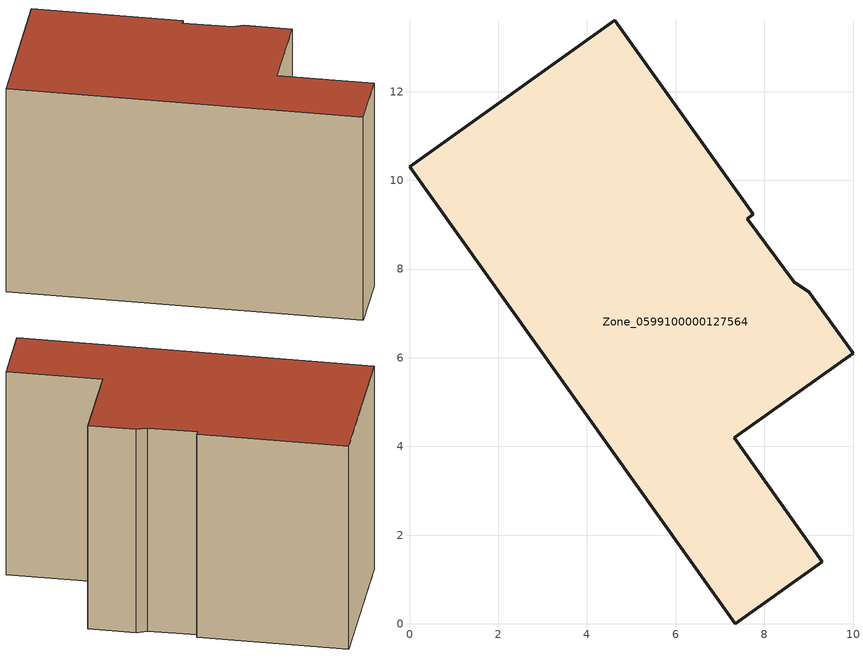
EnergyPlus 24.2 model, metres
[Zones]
Zone_0599100000127564
 floor ground (C_G): 9.01,7.49 10,6.1 7.32,4.19 9.31,1.4 7.35,0 0,10.3 4.63,13.61 7.76,9.24 7.62,9.14 8.67,7.7 z0
 wall outside (C_F): 7.35,0 9.31,1.4 7.32,4.19 10,6.1 9.01,7.49 8.67,7.7 7.62,9.14 7.76,9.24 4.63,13.61 0,10.3 7.35,0 z0:8.2
 roof outside (C_R): 10,6.1 9.01,7.49 8.67,7.7 7.62,9.14 7.76,9.24 4.63,13.61 0,10.3 7.35,0 9.31,1.4 7.32,4.19 z8.2
[BUILDING]
Pand.0599100000127564: North Axis=0; Terrain=City; Loads Convergence Tolerance Value=0.04; Temperature Convergence Tolerance Value=0.4; Solar Distribution=FullExterior; Maximum Number of Warmup Days=25; Minimum Number of Warmup Days=1
[Site:Location]
Rotterdam.The.Hague.AP_ZH_NLD Design_Conditions: Latitude=51.96; Longitude=4.45; Time Zone=1; Elevation=-4.5
[SITE:GROUNDTEMPERATURE:BUILDINGSURFACE]
18, 18, 18, 18, 18, 18, 18, 18, 18, 18, 18, 18
[MATERIAL] Thermal Absorptance=0.9; Solar Absorptance=0.7; Visible Absorptance=0.7
Name | Roughness | Thickness | Conductivity | Density | Specific Heat
G.TC.1975-1991 | MediumSmooth | 0.15 | 0.288461 | 540 | 1210
F.TC.1975-1991 | Rough | 0.3 | 0.230769 | 1920 | 840
R.TC.1975-1991 | MediumRough | 0.2 | 0.153846 | 1500 | 1000
[CONSTRUCTION]
C_G: G.TC.1975-1991
C_F: F.TC.1975-1991
C_R: R.TC.1975-1991
[ZONE]
Zone_0599100000127564: Type=1; Multiplier=1; Ceiling Height=Autocalculate; Volume=Autocalculate; Floor Area=autocalculate; Part of Total Floor Area=Yes
[ZONEINFILTRATION:DESIGNFLOWRATE]
Infil_Zone_0599100000127564: Zone or ZoneList or Space or SpaceList=Zone_0599100000127564; Schedule=AlwaysOn; Design Flow Rate Calculation Method=Flow/Area; Flow Rate per Floor Area=0.003; Constant Term Coefficient=1; Temperature Term Coefficient=0; Velocity Term Coefficient=0; Velocity Squared Term Coefficient=0
[HVACTEMPLATE:ZONE:IDEALLOADSAIRSYSTEM]
Zone_0599100000127564: Maximum Heating Supply Air Temperature=50; Minimum Cooling Supply Air Temperature=13; Maximum Heating Supply Air Humidity Ratio=0.0156; Minimum Cooling Supply Air Humidity Ratio=0.0077; Heating Limit=NoLimit; Cooling Limit=NoLimit; Dehumidification Control Type=ConstantSensibleHeatRatio; Cooling Sensible Heat Ratio=0.7; Dehumidification Setpoint=60; Humidification Control Type=None; Humidification Setpoint=30; Outdoor Air Method=None; Outdoor Air Flow Rate per Person=0.00944; Outdoor Air Flow Rate per Zone Floor Area=0; Outdoor Air Flow Rate per Zone=0; Demand Controlled Ventilation Type=None; Outdoor Air Economizer Type=NoEconomizer; Heat Recovery Type=None; Sensible Heat Recovery Effectiveness=0.7; Latent Heat Recovery Effectiveness=0.65
[ZONECONTROL:THERMOSTAT]
ThermostatControl_Zone_0599100000127564: Zone or ZoneList=Zone_0599100000127564; Control Type Schedule=DualSetpointControlType; Control 1=Thermostat_Zone_0599100000127564; Temperature Difference Between Cutout And Setpoint=0
[THERMOSTATSETPOINT:DUALSETPOINT]
Thermostat_Zone_0599100000127564: Heating Setpoint Temperature Schedule=HeatingSetpoint_Zone_0599100000127564; Cooling Setpoint Temperature Schedule=CoolingSetpoint_Zone_0599100000127564
[SCHEDULE:COMPACT]
HeatingSetpoint_Zone_0599100000127564: Through: 12/31, For: AllDays, Until: 24:00, 21
CoolingSetpoint_Zone_0599100000127564: Through: 12/31, For: AllDays, Until: 24:00, 24
DualSetpointControlType: Through: 12/31, For: AllDays, Until: 24:00, 4
AlwaysOn: Through: 12/31, For: AllDays, Until: 24:00, 1
